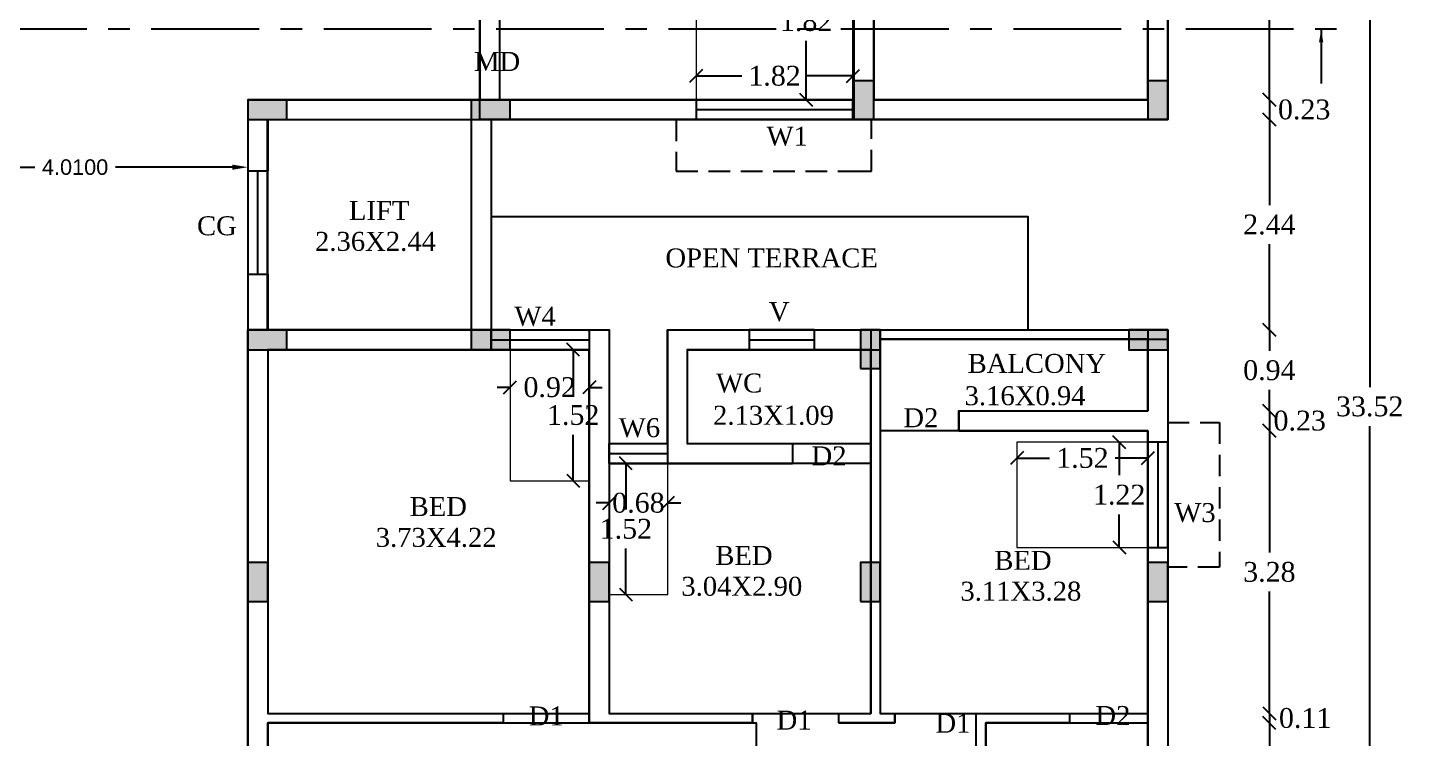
# Model space of a CAD drawing. Header units: metres. Extents: x 9178 to 9474, y -3543 to -3474.
# Drawn here: x 9266.47 to 9282.43, y -3524.73 to -3516.48 of the extents above; entities that cross this region are included whole.
import ezdxf

# ---------------------------------------------------------------- set-up
doc = ezdxf.new("R2010")
doc.units = ezdxf.units.M
doc.header["$MEASUREMENT"] = 0
doc.linetypes.add('CENTER', pattern=[2, 1.25, -0.25, 0.25, -0.25])
doc.linetypes.add('HIDDEN', pattern=[0.375, 0.25, -0.125])
for name, color, linetype in [('BLK_1_FLR_1_ACROOM_3_LIGHT_VENTILATION_', 7, 'Continuous'), ('BLK_1_FLR_1_ACROOM_4_LIGHT_VENTILATION_', 7, 'Continuous'), ('BLK_1_FLR_1_ACROOM_5_LIGHT_VENTILATION_', 7, 'Continuous'), ('BLK_1_FLR_1_BLT_UP_AREA', 1, 'Continuous'), ('BLK_1_FLR_1_CARPET_AREA', 10, 'Continuous'), ('BLK_1_FLR_1_LIFT_1', 30, 'Continuous'), ('BLK_1_FLR_1_REGULAR_ROOM_12', 1, 'Continuous'), ('BLK_1_FLR_1_REGULAR_ROOM_13', 1, 'Continuous'), ('BLK_1_FLR_1_REGULAR_ROOM_19', 1, 'Continuous'), ('BLK_1_FLR_1_ROOF_AREA', 7, 'Continuous'), ('BLK_1_FLR_1_UNITFA_5', 7, 'Continuous'), ('BLK_1_FLR_1_UNITFA_6', 7, 'Continuous'), ('BLK_1_FLR_1_WATER_CLOSET', 7, 'Continuous'), ('BLK_1_FLR_1_WC_BATH', 7, 'Continuous'), ('BLK_1_LVL_1_BLDG_FOOT_PRINT', 7, 'Continuous'), ('FLOOR-GROUND', 7, 'Continuous')]:
    doc.layers.add(name, color=color, linetype=linetype)
for name, color, linetype, lineweight in [('BLK_1_FLR_1_ROOM_1_LIGHT_VENTILATION_1', 232, 'Continuous', 0), ('BLK_1_FLR_1_ROOM_1_LIGHT_VENTILATION_3', 232, 'Continuous', 0), ('BLK_1_FLR_1_ROOM_1_LIGHT_VENTILATION_5', 232, 'Continuous', 0), ('BLK_1_FLR_1_ROOM_1_LIGHT_VENTILATION_6', 232, 'Continuous', 0), ('DIST_EXIT', 7, 'Continuous', 0)]:
    doc.layers.add(name, color=color, linetype=linetype, lineweight=lineweight)
doc.styles.add('Isa-', font='times.ttf')
doc.styles.get("Standard").update_dxf_attribs({"font": 'arial.ttf'})
doc.styles.add('STYLE2', font='times.ttf')
doc.dimstyles.new('ISO-25', dxfattribs={"dimscale": 0, "dimtxt": 0.23, "dimasz": 0.15, "dimexe": 1.25, "dimexo": 0.625, "dimgap": 0.11, "dimtad": 0, "dimtih": 1, "dimtoh": 1, "dimzin": 1, "dimdsep": 46, "dimtxsty": 'STYLE2', "dimblk": 'OBLIQUE', "dimcen": 0, "dimse1": 1, "dimse2": 1, "dimclrd": 1, "dimclrt": 3, "dimadec": 0, "dimazin": 2, "dimtfac": 1, "dimtix": 1, "dimtofl": 0, "dimtmove": 0, "dimatfit": 3, "dimfxl": 0, "dimtolj": 1, "dimarcsym": 0})
doc.dimstyles.new('STANDARD$0', dxfattribs={"dimtxt": 0.5, "dimasz": 0.1, "dimexe": 2, "dimexo": 2, "dimgap": 0, "dimtad": 0, "dimzin": 0, "dimdsep": 46, "dimtxsty": 'Standard', "dimblk": 'OBLIQUE', "dimcen": -0.0625, "dimse1": 1, "dimse2": 1, "dimclrd": 3, "dimclre": 9, "dimadec": 0, "dimazin": 0, "dimtfac": 1, "dimtix": 1, "dimtofl": 0, "dimtmove": 2, "dimatfit": 3, "dimldrblk": 'OBLIQUE', "dimfxl": 0, "dimtolj": 1, "dimtzin": 0, "dimarcsym": 0})

# ---------------------------------------------------------------- blocks, each defined once
blk = doc.blocks.new('_Oblique')
at = {"color": 0, "linetype": 'ByBlock', "lineweight": -2}
blk.add_line((-0.5, -0.5), (0.5, 0.5), dxfattribs=at)
blk = doc.blocks.new('*D300')
at = {"color": 1, "lineweight": -2}
for p, q in [((9280.878, -3514.232), (9280.878, -3515.55)), ((9280.878, -3517.322), (9280.878, -3516.004))]:
    blk.add_line(p, q, dxfattribs=at)
at = {"layer": 'Defpoints', "color": 0}
for p in [(9279.469, -3514.232), (9279.469, -3517.322), (9280.878, -3517.322)]:
    blk.add_point(p, dxfattribs=at)
at = {"color": 1, "lineweight": -2, "xscale": 0.15, "yscale": 0.15, "zscale": 0.15}
for p, rotation in [((9280.878, -3514.232), 90), ((9280.878, -3517.322), 270)]:
    blk.add_blockref('_Oblique', p, dxfattribs=dict(at, rotation=rotation))
at = {"color": 3, "insert": (9280.878, -3515.777), "char_height": 0.23, "attachment_point": 5, "style": 'STYLE2'}
blk.add_mtext('\\A1;3.09', dxfattribs=at)
blk = doc.blocks.new('*D301')
at = {"color": 1, "lineweight": -2}
blk.add_line((9280.878, -3517.322), (9280.878, -3517.552), dxfattribs=at)
at = {"layer": 'Defpoints', "color": 0}
for p in [(9279.469, -3517.322), (9279.469, -3517.552), (9280.878, -3517.552)]:
    blk.add_point(p, dxfattribs=at)
at = {"color": 1, "lineweight": -2, "xscale": 0.15, "yscale": 0.15, "zscale": 0.15}
for p, rotation in [((9280.878, -3517.322), 90), ((9280.878, -3517.552), 270)]:
    blk.add_blockref('_Oblique', p, dxfattribs=dict(at, rotation=rotation))
at = {"color": 3, "insert": (9281.282, -3517.437), "char_height": 0.23, "attachment_point": 5, "style": 'STYLE2'}
blk.add_mtext('\\A1;0.23', dxfattribs=at)
blk = doc.blocks.new('*D302')
at = {"color": 1, "lineweight": -2}
for p, q in [((9280.878, -3517.552), (9280.878, -3518.545)), ((9280.878, -3519.992), (9280.878, -3518.999))]:
    blk.add_line(p, q, dxfattribs=at)
at = {"layer": 'Defpoints', "color": 0}
for p in [(9279.469, -3517.552), (9279.699, -3519.992), (9280.878, -3519.992)]:
    blk.add_point(p, dxfattribs=at)
at = {"color": 1, "lineweight": -2, "xscale": 0.15, "yscale": 0.15, "zscale": 0.15}
for p, rotation in [((9280.878, -3517.552), 90), ((9280.878, -3519.992), 270)]:
    blk.add_blockref('_Oblique', p, dxfattribs=dict(at, rotation=rotation))
at = {"color": 3, "insert": (9280.878, -3518.772), "char_height": 0.23, "attachment_point": 5, "style": 'STYLE2'}
blk.add_mtext('\\A1;2.44', dxfattribs=at)
blk = doc.blocks.new('*D303')
at = {"color": 1, "lineweight": -2}
for p, q in [((9280.878, -3519.992), (9280.878, -3520.235)), ((9280.878, -3520.932), (9280.878, -3520.689))]:
    blk.add_line(p, q, dxfattribs=at)
at = {"layer": 'Defpoints', "color": 0}
for p in [(9279.699, -3519.992), (9279.469, -3520.932), (9280.878, -3520.932)]:
    blk.add_point(p, dxfattribs=at)
at = {"color": 1, "lineweight": -2, "xscale": 0.15, "yscale": 0.15, "zscale": 0.15}
for p, rotation in [((9280.878, -3519.992), 90), ((9280.878, -3520.932), 270)]:
    blk.add_blockref('_Oblique', p, dxfattribs=dict(at, rotation=rotation))
at = {"color": 3, "insert": (9280.878, -3520.462), "char_height": 0.23, "attachment_point": 5, "style": 'STYLE2'}
blk.add_mtext('\\A1;0.94', dxfattribs=at)
blk = doc.blocks.new('*D304')
at = {"color": 1, "lineweight": -2}
blk.add_line((9280.878, -3520.932), (9280.878, -3521.162), dxfattribs=at)
at = {"layer": 'Defpoints', "color": 0}
for p in [(9279.469, -3520.932), (9279.469, -3521.162), (9280.878, -3521.162)]:
    blk.add_point(p, dxfattribs=at)
at = {"color": 1, "lineweight": -2, "xscale": 0.15, "yscale": 0.15, "zscale": 0.15}
for p, rotation in [((9280.878, -3520.932), 90), ((9280.878, -3521.162), 270)]:
    blk.add_blockref('_Oblique', p, dxfattribs=dict(at, rotation=rotation))
at = {"color": 3, "insert": (9281.23, -3521.047), "char_height": 0.23, "attachment_point": 5, "style": 'STYLE2'}
blk.add_mtext('\\A1;0.23', dxfattribs=at)
blk = doc.blocks.new('*D305')
at = {"color": 1, "lineweight": -2}
for p, q in [((9280.878, -3521.162), (9280.878, -3522.575)), ((9280.878, -3524.442), (9280.878, -3523.029))]:
    blk.add_line(p, q, dxfattribs=at)
at = {"layer": 'Defpoints', "color": 0}
for p in [(9279.469, -3521.162), (9278.559, -3524.442), (9280.878, -3524.442)]:
    blk.add_point(p, dxfattribs=at)
at = {"color": 1, "lineweight": -2, "xscale": 0.15, "yscale": 0.15, "zscale": 0.15}
for p, rotation in [((9280.878, -3521.162), 90), ((9280.878, -3524.442), 270)]:
    blk.add_blockref('_Oblique', p, dxfattribs=dict(at, rotation=rotation))
at = {"color": 3, "insert": (9280.878, -3522.802), "char_height": 0.23, "attachment_point": 5, "style": 'STYLE2'}
blk.add_mtext('\\A1;3.28', dxfattribs=at)
blk = doc.blocks.new('*D306')
at = {"color": 1, "lineweight": -2}
for p, q in [((9280.878, -3524.442), (9280.878, -3524.292)), ((9280.878, -3524.442), (9280.878, -3524.552)), ((9280.878, -3524.552), (9280.878, -3524.702))]:
    blk.add_line(p, q, dxfattribs=at)
at = {"layer": 'Defpoints', "color": 0}
for p in [(9278.559, -3524.442), (9278.559, -3524.552), (9280.878, -3524.552)]:
    blk.add_point(p, dxfattribs=at)
at = {"color": 1, "lineweight": -2, "xscale": 0.15, "yscale": 0.15, "zscale": 0.15}
for p, rotation in [((9280.878, -3524.442), 270), ((9280.878, -3524.552), 90)]:
    blk.add_blockref('_Oblique', p, dxfattribs=dict(at, rotation=rotation))
at = {"color": 3, "insert": (9281.293, -3524.497), "char_height": 0.23, "attachment_point": 5, "style": 'STYLE2'}
blk.add_mtext('\\A1;0.11', dxfattribs=at)
blk = doc.blocks.new('*D307')
at = {"color": 1, "lineweight": -2}
for p, q in [((9280.878, -3524.552), (9280.878, -3525.085)), ((9280.878, -3526.072), (9280.878, -3525.539))]:
    blk.add_line(p, q, dxfattribs=at)
at = {"layer": 'Defpoints', "color": 0}
for p in [(9278.559, -3524.552), (9279.469, -3526.072), (9280.878, -3526.072)]:
    blk.add_point(p, dxfattribs=at)
at = {"color": 1, "lineweight": -2, "xscale": 0.15, "yscale": 0.15, "zscale": 0.15}
for p, rotation in [((9280.878, -3524.552), 90), ((9280.878, -3526.072), 270)]:
    blk.add_blockref('_Oblique', p, dxfattribs=dict(at, rotation=rotation))
at = {"color": 3, "insert": (9280.878, -3525.312), "char_height": 0.23, "attachment_point": 5, "style": 'STYLE2'}
blk.add_mtext('\\A1;1.52', dxfattribs=at)
blk = doc.blocks.new('*D316')
at = {"color": 1, "lineweight": -2}
for p, q in [((9282.042, -3504.122), (9282.042, -3520.655)), ((9282.042, -3537.642), (9282.042, -3521.109))]:
    blk.add_line(p, q, dxfattribs=at)
at = {"layer": 'Defpoints', "color": 0}
for p in [(9279.699, -3504.122), (9282.042, -3504.122), (9279.653, -3537.642)]:
    blk.add_point(p, dxfattribs=at)
at = {"color": 1, "lineweight": -2, "xscale": 0.15, "yscale": 0.15, "zscale": 0.15}
for p, rotation in [((9282.042, -3504.122), 90), ((9282.042, -3537.642), 270)]:
    blk.add_blockref('_Oblique', p, dxfattribs=dict(at, rotation=rotation))
at = {"color": 3, "insert": (9282.042, -3520.882), "char_height": 0.23, "attachment_point": 5, "style": 'STYLE2'}
blk.add_mtext('\\A1;33.52', dxfattribs=at)
blk = doc.blocks.new('*D357')
at = {"layer": 'BLK_1_FLR_1_ROOM_1_LIGHT_VENTILATION_1', "color": 232, "lineweight": -2}
for p, q in [((9275.504, -3515.502), (9275.504, -3516.185)), ((9275.504, -3517.322), (9275.504, -3516.639))]:
    blk.add_line(p, q, dxfattribs=at)
at = {"layer": 'Defpoints', "color": 0}
for p in [(9275.504, -3515.502), (9276.048, -3515.502), (9276.048, -3517.322)]:
    blk.add_point(p, dxfattribs=at)
at = {"layer": 'BLK_1_FLR_1_ROOM_1_LIGHT_VENTILATION_1', "color": 232, "lineweight": -2, "xscale": 0.15, "yscale": 0.15, "zscale": 0.15}
for p, rotation in [((9275.504, -3515.502), 90), ((9275.504, -3517.322), 270)]:
    blk.add_blockref('_Oblique', p, dxfattribs=dict(at, rotation=rotation))
at = {"layer": 'BLK_1_FLR_1_ROOM_1_LIGHT_VENTILATION_1', "color": 232, "insert": (9275.504, -3516.412), "char_height": 0.23, "attachment_point": 5, "style": 'STYLE2'}
blk.add_mtext('\\A1;1.82', dxfattribs=at)
blk = doc.blocks.new('*D358')
at = {"layer": 'BLK_1_FLR_1_ROOM_1_LIGHT_VENTILATION_1', "color": 232, "lineweight": -2}
for p, q in [((9274.228, -3517.046), (9274.758, -3517.046)), ((9276.048, -3517.046), (9275.518, -3517.046))]:
    blk.add_line(p, q, dxfattribs=at)
at = {"layer": 'Defpoints', "color": 0}
for p in [(9276.048, -3517.046), (9274.228, -3517.322), (9276.048, -3517.322)]:
    blk.add_point(p, dxfattribs=at)
at = {"layer": 'BLK_1_FLR_1_ROOM_1_LIGHT_VENTILATION_1', "color": 232, "lineweight": -2, "xscale": 0.15, "yscale": 0.15, "zscale": 0.15, "rotation": 180}
blk.add_blockref('_Oblique', (9274.228, -3517.046), dxfattribs=at)
at = {"layer": 'BLK_1_FLR_1_ROOM_1_LIGHT_VENTILATION_1', "color": 232, "lineweight": -2, "xscale": 0.15, "yscale": 0.15, "zscale": 0.15}
blk.add_blockref('_Oblique', (9276.048, -3517.046), dxfattribs=at)
at = {"layer": 'BLK_1_FLR_1_ROOM_1_LIGHT_VENTILATION_1', "color": 232, "insert": (9275.138, -3517.046), "char_height": 0.23, "attachment_point": 5, "style": 'STYLE2'}
blk.add_mtext('\\A1;1.82', dxfattribs=at)
blk = doc.blocks.new('*D361')
at = {"layer": 'BLK_1_FLR_1_ROOM_1_LIGHT_VENTILATION_3', "color": 232, "lineweight": -2}
for p, q in [((9279.136, -3521.296), (9279.136, -3521.679)), ((9279.136, -3522.516), (9279.136, -3522.133))]:
    blk.add_line(p, q, dxfattribs=at)
at = {"layer": 'Defpoints', "color": 0}
for p in [(9279.136, -3521.296), (9279.469, -3521.296), (9279.469, -3522.516)]:
    blk.add_point(p, dxfattribs=at)
at = {"layer": 'BLK_1_FLR_1_ROOM_1_LIGHT_VENTILATION_3', "color": 232, "lineweight": -2, "xscale": 0.15, "yscale": 0.15, "zscale": 0.15}
for p, rotation in [((9279.136, -3521.296), 90), ((9279.136, -3522.516), 270)]:
    blk.add_blockref('_Oblique', p, dxfattribs=dict(at, rotation=rotation))
at = {"layer": 'BLK_1_FLR_1_ROOM_1_LIGHT_VENTILATION_3', "color": 232, "insert": (9279.136, -3521.906), "char_height": 0.23, "attachment_point": 5, "style": 'STYLE2'}
blk.add_mtext('\\A1;1.22', dxfattribs=at)
blk = doc.blocks.new('*D362')
at = {"layer": 'BLK_1_FLR_1_ROOM_1_LIGHT_VENTILATION_3', "color": 232, "lineweight": -2}
for p, q in [((9277.949, -3521.48), (9278.329, -3521.48)), ((9279.469, -3521.48), (9279.089, -3521.48))]:
    blk.add_line(p, q, dxfattribs=at)
at = {"layer": 'Defpoints', "color": 0}
for p in [(9277.949, -3521.296), (9279.469, -3521.296), (9279.469, -3521.48)]:
    blk.add_point(p, dxfattribs=at)
at = {"layer": 'BLK_1_FLR_1_ROOM_1_LIGHT_VENTILATION_3', "color": 232, "lineweight": -2, "xscale": 0.15, "yscale": 0.15, "zscale": 0.15, "rotation": 180}
blk.add_blockref('_Oblique', (9277.949, -3521.48), dxfattribs=at)
at = {"layer": 'BLK_1_FLR_1_ROOM_1_LIGHT_VENTILATION_3', "color": 232, "lineweight": -2, "xscale": 0.15, "yscale": 0.15, "zscale": 0.15}
blk.add_blockref('_Oblique', (9279.469, -3521.48), dxfattribs=at)
at = {"layer": 'BLK_1_FLR_1_ROOM_1_LIGHT_VENTILATION_3', "color": 232, "insert": (9278.709, -3521.48), "char_height": 0.23, "attachment_point": 5, "style": 'STYLE2'}
blk.add_mtext('\\A1;1.52', dxfattribs=at)
blk = doc.blocks.new('*D377')
at = {"layer": 'BLK_1_FLR_1_ROOM_1_LIGHT_VENTILATION_5', "color": 232, "lineweight": -2}
for p, q in [((9272.069, -3520.659), (9271.919, -3520.659)), ((9272.989, -3520.659), (9273.139, -3520.659))]:
    blk.add_line(p, q, dxfattribs=at)
at = {"layer": 'Defpoints', "color": 0}
for p in [(9272.069, -3520.222), (9272.989, -3520.222), (9272.069, -3520.659)]:
    blk.add_point(p, dxfattribs=at)
at = {"layer": 'BLK_1_FLR_1_ROOM_1_LIGHT_VENTILATION_5', "color": 232, "lineweight": -2, "xscale": 0.15, "yscale": 0.15, "zscale": 0.15}
blk.add_blockref('_Oblique', (9272.069, -3520.659), dxfattribs=at)
at = {"layer": 'BLK_1_FLR_1_ROOM_1_LIGHT_VENTILATION_5', "color": 232, "lineweight": -2, "xscale": 0.15, "yscale": 0.15, "zscale": 0.15, "rotation": 180}
blk.add_blockref('_Oblique', (9272.989, -3520.659), dxfattribs=at)
at = {"layer": 'BLK_1_FLR_1_ROOM_1_LIGHT_VENTILATION_5', "color": 232, "insert": (9272.529, -3520.659), "char_height": 0.23, "attachment_point": 5, "style": 'STYLE2'}
blk.add_mtext('\\A1;0.92', dxfattribs=at)
blk = doc.blocks.new('*D378')
at = {"layer": 'BLK_1_FLR_1_ROOM_1_LIGHT_VENTILATION_5', "color": 232, "lineweight": -2}
for p, q in [((9272.802, -3520.222), (9272.802, -3520.755)), ((9272.802, -3521.742), (9272.802, -3521.209))]:
    blk.add_line(p, q, dxfattribs=at)
at = {"layer": 'Defpoints', "color": 0}
for p in [(9272.802, -3520.222), (9272.989, -3520.222), (9272.989, -3521.742)]:
    blk.add_point(p, dxfattribs=at)
at = {"layer": 'BLK_1_FLR_1_ROOM_1_LIGHT_VENTILATION_5', "color": 232, "lineweight": -2, "xscale": 0.15, "yscale": 0.15, "zscale": 0.15}
for p, rotation in [((9272.802, -3520.222), 90), ((9272.802, -3521.742), 270)]:
    blk.add_blockref('_Oblique', p, dxfattribs=dict(at, rotation=rotation))
at = {"layer": 'BLK_1_FLR_1_ROOM_1_LIGHT_VENTILATION_5', "color": 232, "insert": (9272.802, -3520.982), "char_height": 0.23, "attachment_point": 5, "style": 'STYLE2'}
blk.add_mtext('\\A1;1.52', dxfattribs=at)
blk = doc.blocks.new('*D383')
at = {"layer": 'BLK_1_FLR_1_ROOM_1_LIGHT_VENTILATION_6', "color": 232, "lineweight": -2}
for p, q in [((9273.219, -3522), (9273.069, -3522)), ((9273.899, -3522), (9274.049, -3522))]:
    blk.add_line(p, q, dxfattribs=at)
at = {"layer": 'Defpoints', "color": 0}
for p in [(9273.219, -3521.542), (9273.899, -3521.542), (9273.219, -3522)]:
    blk.add_point(p, dxfattribs=at)
at = {"layer": 'BLK_1_FLR_1_ROOM_1_LIGHT_VENTILATION_6', "color": 232, "lineweight": -2, "xscale": 0.15, "yscale": 0.15, "zscale": 0.15}
blk.add_blockref('_Oblique', (9273.219, -3522), dxfattribs=at)
at = {"layer": 'BLK_1_FLR_1_ROOM_1_LIGHT_VENTILATION_6', "color": 232, "lineweight": -2, "xscale": 0.15, "yscale": 0.15, "zscale": 0.15, "rotation": 180}
blk.add_blockref('_Oblique', (9273.899, -3522), dxfattribs=at)
at = {"layer": 'BLK_1_FLR_1_ROOM_1_LIGHT_VENTILATION_6', "color": 232, "insert": (9273.559, -3522), "char_height": 0.23, "attachment_point": 5, "style": 'STYLE2'}
blk.add_mtext('\\A1;0.68', dxfattribs=at)
blk = doc.blocks.new('*D384')
at = {"layer": 'BLK_1_FLR_1_ROOM_1_LIGHT_VENTILATION_6', "color": 232, "lineweight": -2}
for p, q in [((9273.413, -3521.542), (9273.413, -3522.075)), ((9273.413, -3523.062), (9273.413, -3522.529))]:
    blk.add_line(p, q, dxfattribs=at)
at = {"layer": 'Defpoints', "color": 0}
for p in [(9273.219, -3521.542), (9273.413, -3521.542), (9273.219, -3523.062)]:
    blk.add_point(p, dxfattribs=at)
at = {"layer": 'BLK_1_FLR_1_ROOM_1_LIGHT_VENTILATION_6', "color": 232, "lineweight": -2, "xscale": 0.15, "yscale": 0.15, "zscale": 0.15}
for p, rotation in [((9273.413, -3521.542), 90), ((9273.413, -3523.062), 270)]:
    blk.add_blockref('_Oblique', p, dxfattribs=dict(at, rotation=rotation))
at = {"layer": 'BLK_1_FLR_1_ROOM_1_LIGHT_VENTILATION_6', "color": 232, "insert": (9273.413, -3522.302), "char_height": 0.23, "attachment_point": 5, "style": 'STYLE2'}
blk.add_mtext('\\A1;1.52', dxfattribs=at)
blk = doc.blocks.new('*D389')
at = {"layer": 'Defpoints', "color": 0}
for p in [(9265.019, -3518.004), (9269.029, -3518.004), (9269.029, -3518.105)]:
    blk.add_point(p, dxfattribs=at)
at = {"layer": 'DIST_EXIT', "color": 0, "lineweight": -2}
for p, q in [((9265.019, -3518.066), (9265.019, -3518.285)), ((9265.199, -3518.105), (9266.557, -3518.105)), ((9268.849, -3518.105), (9267.491, -3518.105)), ((9269.029, -3518.066), (9269.029, -3518.285))]:
    blk.add_line(p, q, dxfattribs=at)
at = {"layer": 'DIST_EXIT', "color": 0}
for points in [[(9265.199, -3518.075), (9265.199, -3518.135), (9265.019, -3518.105)], [(9268.849, -3518.075), (9268.849, -3518.135), (9269.029, -3518.105)]]:
    blk.add_solid(points, dxfattribs=at)
at = {"layer": 'DIST_EXIT', "color": 0, "insert": (9267.024, -3518.105), "char_height": 0.18, "attachment_point": 5}
blk.add_mtext('\\A1;4.0100', dxfattribs=at)

msp = doc.modelspace()

# ---------------------------------------------------------------- hatches: boundary and pattern name
h = msp.add_hatch(color=5)
h.dxf.hatch_style = 1
h.paths.add_polyline_path([(9276.05923, -3517.55186), (9276.28923, -3517.55186), (9276.28923, -3517.10186), (9276.05923, -3517.10186)])
h = msp.add_hatch(color=5)
h.dxf.hatch_style = 1
h.paths.add_polyline_path([(9279.46923, -3517.55186), (9279.69923, -3517.55186), (9279.69923, -3517.10186), (9279.46923, -3517.10186)])
h = msp.add_hatch(color=5)
h.dxf.hatch_style = 1
h.paths.add_polyline_path([(9269.47923, -3517.55186), (9269.47923, -3517.32186), (9269.02923, -3517.32186), (9269.02923, -3517.55186)])
h = msp.add_hatch(color=5)
h.dxf.hatch_style = 1
h.paths.add_polyline_path([(9272.06923, -3517.55186), (9272.06923, -3517.32186), (9271.61923, -3517.32186), (9271.61923, -3517.55186)])
h = msp.add_hatch(color=5)
h.dxf.hatch_style = 1
h.paths.add_polyline_path([(9269.47923, -3520.22186), (9269.47923, -3519.99186), (9269.02923, -3519.99186), (9269.02923, -3520.22186)])
h = msp.add_hatch(color=5)
h.dxf.hatch_style = 1
h.paths.add_polyline_path([(9272.06923, -3520.22186), (9272.06923, -3519.99186), (9271.61923, -3519.99186), (9271.61923, -3520.22186)])
h = msp.add_hatch(color=5)
h.dxf.hatch_style = 1
h.paths.add_polyline_path([(9276.13423, -3520.44186), (9276.36423, -3520.44186), (9276.36423, -3519.99186), (9276.13423, -3519.99186)])
h = msp.add_hatch(color=5)
h.dxf.hatch_style = 1
h.paths.add_polyline_path([(9279.69923, -3520.22186), (9279.69923, -3519.99186), (9279.24923, -3519.99186), (9279.24923, -3520.22186)])
h = msp.add_hatch(color=5)
h.dxf.hatch_style = 1
h.paths.add_polyline_path([(9269.02923, -3523.14186), (9269.25923, -3523.14186), (9269.25923, -3522.69186), (9269.02923, -3522.69186)])
h = msp.add_hatch(color=5)
h.dxf.hatch_style = 1
h.paths.add_polyline_path([(9272.98923, -3523.14186), (9273.21923, -3523.14186), (9273.21923, -3522.69186), (9272.98923, -3522.69186)])
h = msp.add_hatch(color=5)
h.dxf.hatch_style = 1
h.paths.add_polyline_path([(9276.13423, -3523.14186), (9276.36423, -3523.14186), (9276.36423, -3522.69186), (9276.13423, -3522.69186)])
h = msp.add_hatch(color=5)
h.dxf.hatch_style = 1
h.paths.add_polyline_path([(9279.46923, -3523.14186), (9279.69923, -3523.14186), (9279.69923, -3522.69186), (9279.46923, -3522.69186)])

# ---------------------------------------------------------------- linework, layer by layer
at = {"color": 4}
for p, q in [((9279.69923, -3504.12186), (9279.69923, -3517.55186)), ((9279.69923, -3517.55186), (9279.69923, -3504.12186)), ((9276.05923, -3513.78186), (9276.05923, -3517.32186)), ((9276.28923, -3513.78186), (9276.28923, -3517.32186)), ((9279.46923, -3514.23186), (9279.46923, -3517.32186)), ((9279.46923, -3517.32186), (9279.46923, -3514.23186)), ((9269.02923, -3517.32186), (9276.05923, -3517.32186)), ((9269.02923, -3517.32186), (9269.02923, -3527.91508)), ((9276.28923, -3517.32186), (9279.46923, -3517.32186)), ((9269.25923, -3517.55186), (9279.69923, -3517.55186)), ((9269.25923, -3517.55186), (9269.25923, -3518.1453)), ((9271.61923, -3517.55186), (9271.61923, -3519.99186)), ((9271.84923, -3517.55186), (9271.84923, -3519.99186)), ((9269.02923, -3518.1453), (9269.25923, -3518.1453)), ((9269.14423, -3519.3453), (9269.14423, -3518.1453)), ((9269.02923, -3519.3453), (9269.25923, -3519.3453)), ((9269.25923, -3519.3453), (9269.25923, -3519.99186)), ((9269.25923, -3519.99186), (9271.61923, -3519.99186)), ((9271.84923, -3519.99186), (9273.21923, -3519.99186)), ((9273.21923, -3519.99186), (9273.21923, -3521.31186)), ((9273.89423, -3519.99186), (9279.69923, -3519.99186)), ((9273.89423, -3519.99186), (9273.89423, -3521.31186)), ((9276.25423, -3519.99186), (9276.25423, -3524.44186)), ((9276.36423, -3519.99186), (9276.36423, -3524.44186)), ((9279.46923, -3519.99186), (9279.46923, -3520.93186)), ((9279.69923, -3519.99186), (9279.69923, -3537.64186)), ((9276.36423, -3520.10186), (9279.69923, -3520.10186)), ((9269.25923, -3520.22186), (9272.98923, -3520.22186)), ((9269.25923, -3520.22186), (9269.25923, -3524.44186)), ((9272.98923, -3520.22186), (9272.98923, -3524.55186)), ((9274.12423, -3520.22186), (9276.36423, -3520.22186)), ((9274.12423, -3520.22186), (9274.12423, -3521.31186)), ((9277.27423, -3520.93186), (9279.46923, -3520.93186)), ((9277.27423, -3520.93186), (9277.27423, -3521.16186)), ((9277.27423, -3521.16186), (9279.46923, -3521.16186)), ((9279.46923, -3521.16186), (9279.46923, -3524.44186)), ((9273.21923, -3521.31186), (9273.89423, -3521.31186)), ((9274.12423, -3521.31186), (9275.34423, -3521.31186)), ((9275.34423, -3521.31186), (9275.34423, -3521.54186)), ((9273.21923, -3521.54186), (9275.34423, -3521.54186)), ((9273.21923, -3521.54186), (9273.21923, -3524.44186)), ((9269.25923, -3524.44186), (9271.98923, -3524.44186)), ((9271.98923, -3524.44186), (9271.98923, -3524.55186)), ((9273.21923, -3524.44186), (9274.88318, -3524.44186)), ((9274.88318, -3524.55186), (9274.88318, -3524.44186)), ((9275.88318, -3524.44186), (9276.25423, -3524.44186)), ((9275.88318, -3524.55186), (9275.88318, -3524.44186)), ((9276.36423, -3524.44186), (9276.53199, -3524.44186)), ((9276.53199, -3524.55186), (9276.53199, -3524.44186)), ((9277.47699, -3524.44186), (9278.55923, -3524.44186)), ((9277.47699, -3524.55186), (9277.47699, -3524.44186)), ((9278.55923, -3524.44186), (9278.55923, -3524.55186)), ((9279.46923, -3524.44186), (9279.46923, -3526.07186)), ((9269.25923, -3524.55186), (9271.98923, -3524.55186)), ((9269.25923, -3524.55186), (9269.25923, -3527.91508)), ((9272.98923, -3524.55186), (9274.88318, -3524.55186)), ((9275.88318, -3524.55186), (9276.25423, -3524.55186)), ((9276.25423, -3524.55186), (9276.53199, -3524.55186)), ((9277.47699, -3526.07186), (9277.47699, -3524.55186)), ((9277.58699, -3524.55186), (9278.55923, -3524.55186)), ((9277.58699, -3526.07186), (9277.58699, -3524.55186))]:
    msp.add_line(p, q, dxfattribs=at)
at = {"color": 92, "linetype": 'CENTER'}
msp.add_line((9253.90818, -3516.49855), (9281.72074, -3516.49855), dxfattribs=at)
at = {"color": 2}
for p, q in [((9274.22775, -3517.43686), (9276.04775, -3517.43686)), ((9271.84923, -3519.99186), (9271.84923, -3520.22186)), ((9271.84923, -3520.10686), (9272.98923, -3520.10686)), ((9274.84182, -3520.10686), (9275.60182, -3520.10686)), ((9274.84182, -3520.10686), (9275.60182, -3520.10686)), ((9279.58423, -3521.29587), (9279.58423, -3522.51587)), ((9273.21923, -3521.42686), (9273.89423, -3521.42686))]:
    msp.add_line(p, q, dxfattribs=at)
at = {"color": 3}
for p, q in [((9269.02923, -3520.22186), (9269.02923, -3520.60186)), ((9273.21923, -3521.31186), (9273.21923, -3521.54186)), ((9273.89423, -3521.31186), (9273.89423, -3521.54186))]:
    msp.add_line(p, q, dxfattribs=at)
msp.add_lwpolyline([(9255.31923, -3504.12186), (9274.30923, -3504.12186), (9274.30923, -3505.54186), (9275.50923, -3505.54186), (9275.50923, -3504.12186), (9279.69923, -3504.12186), (9279.69923, -3517.55186), (9271.84923, -3517.55186), (9271.84923, -3519.99186), (9273.21923, -3519.99186), (9273.21923, -3521.31186), (9273.89423, -3521.31186), (9273.89423, -3519.99186), (9279.69923, -3519.99186), (9279.69923, -3537.64186), (9269.02923, -3537.64186), (9269.02923, -3534.40186), (9265.67923, -3534.40186), (9265.67923, -3537.64186), (9255.31923, -3537.64186), (9255.31923, -3504.12186)], dxfattribs=at)
at = {"color": 5}
for points in [[(9276.05923, -3517.55186), (9276.28923, -3517.55186), (9276.28923, -3517.10186), (9276.05923, -3517.10186)], [(9279.46923, -3517.55186), (9279.69923, -3517.55186), (9279.69923, -3517.10186), (9279.46923, -3517.10186)], [(9269.47923, -3517.55186), (9269.47923, -3517.32186), (9269.02923, -3517.32186), (9269.02923, -3517.55186)], [(9272.06923, -3517.55186), (9272.06923, -3517.32186), (9271.61923, -3517.32186), (9271.61923, -3517.55186)], [(9269.47923, -3520.22186), (9269.47923, -3519.99186), (9269.02923, -3519.99186), (9269.02923, -3520.22186)], [(9272.06923, -3520.22186), (9272.06923, -3519.99186), (9271.61923, -3519.99186), (9271.61923, -3520.22186)], [(9276.13423, -3520.44186), (9276.36423, -3520.44186), (9276.36423, -3519.99186), (9276.13423, -3519.99186)], [(9279.69923, -3520.22186), (9279.69923, -3519.99186), (9279.24923, -3519.99186), (9279.24923, -3520.22186)], [(9269.02923, -3523.14186), (9269.25923, -3523.14186), (9269.25923, -3522.69186), (9269.02923, -3522.69186)], [(9272.98923, -3523.14186), (9273.21923, -3523.14186), (9273.21923, -3522.69186), (9272.98923, -3522.69186)], [(9276.13423, -3523.14186), (9276.36423, -3523.14186), (9276.36423, -3522.69186), (9276.13423, -3522.69186)], [(9279.46923, -3523.14186), (9279.69923, -3523.14186), (9279.69923, -3522.69186), (9279.46923, -3522.69186)]]:
    msp.add_lwpolyline(points, close=True, dxfattribs=at)
at = {"color": 2}
for points in [[(9276.04775, -3517.55186), (9276.04775, -3517.32186), (9274.22775, -3517.32186), (9274.22775, -3517.55186)], [(9271.84923, -3519.99186), (9272.98923, -3519.99186), (9272.98923, -3520.22186), (9271.84923, -3520.22186)], [(9275.60182, -3520.22186), (9275.60182, -3519.99186), (9274.84182, -3519.99186), (9274.84182, -3520.22186)], [(9275.60182, -3520.22186), (9275.60182, -3519.99186), (9274.84182, -3519.99186), (9274.84182, -3520.22186)], [(9279.46923, -3522.51587), (9279.69923, -3522.51587), (9279.69923, -3521.29587), (9279.46923, -3521.29587)], [(9273.21923, -3521.31186), (9273.89423, -3521.31186), (9273.89423, -3521.54186), (9273.21923, -3521.54186)]]:
    msp.add_lwpolyline(points, close=True, dxfattribs=at)
at = {"color": 2, "linetype": 'HIDDEN'}
for points in [[(9274.22775, -3517.55186), (9273.99775, -3517.55186), (9273.99775, -3518.15186), (9276.03321, -3518.15186), (9276.26321, -3518.15186), (9276.26321, -3517.55186)], [(9279.69923, -3521.06587), (9280.29923, -3521.06587), (9280.29923, -3522.74587), (9279.69923, -3522.74587)]]:
    msp.add_lwpolyline(points, dxfattribs=at)
at = {"color": 2}
msp.add_lwpolyline([(9278.07923, -3519.99186), (9278.07923, -3518.68186), (9271.84923, -3518.68186)], dxfattribs=at)
at = {"layer": 'BLK_1_FLR_1_ACROOM_3_LIGHT_VENTILATION_', "color": 1}
msp.add_lwpolyline([(9274.92423, -3529.38186), (9269.25923, -3529.38186), (9269.25923, -3524.55186), (9274.92423, -3524.55186)], close=True, dxfattribs=at)
at = {"layer": 'BLK_1_FLR_1_ACROOM_4_LIGHT_VENTILATION_', "color": 1}
msp.add_lwpolyline([(9269.25923, -3524.44186), (9272.98923, -3524.44186), (9272.98923, -3520.22186), (9269.25923, -3520.22186)], close=True, dxfattribs=at)
at = {"layer": 'BLK_1_FLR_1_ACROOM_5_LIGHT_VENTILATION_', "color": 1}
msp.add_lwpolyline([(9273.21923, -3524.44186), (9276.25423, -3524.44186), (9276.25423, -3521.54186), (9273.21923, -3521.54186)], close=True, dxfattribs=at)
at = {"layer": 'BLK_1_FLR_1_BLT_UP_AREA', "color": 3}
msp.add_lwpolyline([(9255.31923, -3504.12186), (9274.30923, -3504.12186), (9274.30923, -3505.54186), (9275.50923, -3505.54186), (9275.50923, -3504.12186), (9279.69923, -3504.12186), (9279.69923, -3517.55186), (9271.84923, -3517.55186), (9271.84923, -3519.99186), (9273.21923, -3519.99186), (9273.21923, -3521.31186), (9273.89423, -3521.31186), (9273.89423, -3519.99186), (9279.69923, -3519.99186), (9279.69923, -3537.64186), (9269.02923, -3537.64186), (9269.02923, -3534.40186), (9265.67923, -3534.40186), (9265.67923, -3537.64186), (9255.31923, -3537.64186), (9255.31923, -3504.12186)], dxfattribs=at)
at = {"layer": 'BLK_1_FLR_1_CARPET_AREA', "color": 3}
for points in [[(9276.05923, -3513.78186), (9276.05923, -3517.32186), (9271.94923, -3517.32186), (9271.94923, -3512.78186)], [(9279.46923, -3514.23186), (9279.46923, -3517.32186), (9276.28923, -3517.32186), (9276.28923, -3513.78186)], [(9279.46923, -3526.07186), (9279.46923, -3521.16186), (9277.27423, -3521.16186), (9277.27423, -3520.93186), (9279.46923, -3520.93186), (9279.46923, -3520.10186), (9276.36423, -3520.10186), (9276.36423, -3524.44186), (9276.53199, -3524.44186), (9276.53199, -3524.55186), (9275.88318, -3524.55186), (9275.88318, -3524.44186), (9276.25423, -3524.44186), (9276.25423, -3520.22186), (9274.12423, -3520.22186), (9274.12423, -3521.31186), (9275.34423, -3521.31186), (9275.34423, -3521.54186), (9273.21923, -3521.54186), (9273.21923, -3524.44186), (9274.88318, -3524.44186), (9274.88318, -3524.55186), (9272.98923, -3524.55186), (9272.98923, -3520.22186), (9269.25923, -3520.22186), (9269.25923, -3524.44186), (9271.98923, -3524.44186), (9271.98923, -3524.55186), (9269.25923, -3524.55186), (9269.25923, -3529.38186)], [(9277.47699, -3526.07186), (9277.47699, -3524.44186), (9278.55923, -3524.44186), (9278.55923, -3524.55186), (9277.58699, -3524.55186), (9277.58699, -3526.07186)]]:
    msp.add_lwpolyline(points, dxfattribs=at)
for points in [[(9260.71923, -3520.59187), (9260.71923, -3517.55186), (9265.31923, -3517.55186), (9265.31923, -3517.32186), (9263.65923, -3517.32186), (9263.65923, -3515.12186), (9271.71923, -3515.12186), (9271.71923, -3517.32186), (9269.02923, -3517.32186), (9269.02923, -3534.17186), (9265.67923, -3534.17186), (9265.67923, -3520.59186)], [(9271.61923, -3519.99186), (9269.25923, -3519.99186), (9269.25923, -3517.55186), (9271.61923, -3517.55186)]]:
    msp.add_lwpolyline(points, close=True, dxfattribs=at)
at = {"layer": 'BLK_1_FLR_1_LIFT_1', "color": 30}
msp.add_lwpolyline([(9271.61923, -3519.99186), (9269.25423, -3519.99186), (9269.25423, -3517.55186), (9271.61923, -3517.55186)], close=True, dxfattribs=at)
at = {"layer": 'BLK_1_FLR_1_REGULAR_ROOM_12', "color": 1}
msp.add_lwpolyline([(9276.36423, -3524.44186), (9279.46923, -3524.44186), (9279.46923, -3521.16186), (9276.36423, -3521.16186)], close=True, dxfattribs=at)
at = {"layer": 'BLK_1_FLR_1_REGULAR_ROOM_13', "color": 1}
msp.add_lwpolyline([(9276.05923, -3517.32186), (9271.94923, -3517.32186), (9271.94923, -3512.78186), (9276.05923, -3512.78186)], close=True, dxfattribs=at)
at = {"layer": 'BLK_1_FLR_1_REGULAR_ROOM_19', "color": 1}
msp.add_lwpolyline([(9276.28923, -3517.32186), (9279.46923, -3517.32186), (9279.46923, -3514.23186), (9276.28923, -3514.23186)], close=True, dxfattribs=at)
at = {"layer": 'BLK_1_FLR_1_ROOF_AREA', "color": 54}
msp.add_lwpolyline([(9255.31923, -3504.12186), (9274.30923, -3504.12186), (9274.30923, -3505.54186), (9275.50923, -3505.54186), (9275.50923, -3504.12186), (9279.69923, -3504.12186), (9279.69923, -3517.55186), (9271.84923, -3517.55186), (9271.84923, -3519.99186), (9273.21923, -3519.99186), (9273.21923, -3521.31186), (9273.89423, -3521.31186), (9273.89423, -3519.99186), (9279.69923, -3519.99186), (9279.69923, -3537.64186), (9269.02923, -3537.64186), (9269.02923, -3534.40186), (9265.67923, -3534.40186), (9265.67923, -3537.64186), (9255.31923, -3537.64186), (9255.31923, -3504.12186)], dxfattribs=at)
at = {"layer": 'BLK_1_FLR_1_ROOM_1_LIGHT_VENTILATION_1', "color": 232}
msp.add_lwpolyline([(9274.22775, -3515.50186), (9274.22775, -3517.32186), (9276.04775, -3517.32186), (9276.04775, -3515.50186)], close=True, dxfattribs=at)
at = {"layer": 'BLK_1_FLR_1_ROOM_1_LIGHT_VENTILATION_3', "color": 232}
msp.add_lwpolyline([(9277.94923, -3521.29587), (9277.94923, -3522.51587), (9279.46923, -3522.51587), (9279.46923, -3521.29587)], close=True, dxfattribs=at)
at = {"layer": 'BLK_1_FLR_1_ROOM_1_LIGHT_VENTILATION_5', "color": 232}
msp.add_lwpolyline([(9272.06923, -3521.74186), (9272.98923, -3521.74186), (9272.98923, -3520.22186), (9272.06923, -3520.22186)], close=True, dxfattribs=at)
at = {"layer": 'BLK_1_FLR_1_ROOM_1_LIGHT_VENTILATION_6', "color": 232}
msp.add_lwpolyline([(9273.21923, -3523.06186), (9273.89923, -3523.06186), (9273.89923, -3521.54186), (9273.21923, -3521.54186)], close=True, dxfattribs=at)
at = {"layer": 'BLK_1_FLR_1_UNITFA_5', "color": 234}
msp.add_lwpolyline([(9269.02923, -3519.99186), (9273.21923, -3519.99186), (9273.21923, -3521.31186), (9273.89423, -3521.31186), (9273.89423, -3519.99186), (9279.69923, -3519.99186), (9279.69923, -3529.38686), (9279.69923, -3529.50186), (9276.36423, -3529.50186), (9276.30923, -3529.50186), (9276.30923, -3529.61186), (9273.21923, -3529.61186), (9273.21923, -3529.61186), (9273.21923, -3529.49686), (9269.02923, -3529.49686)], close=True, dxfattribs=at)
at = {"layer": 'BLK_1_FLR_1_UNITFA_6', "color": 234}
msp.add_lwpolyline([(9271.83423, -3504.12186), (9274.30923, -3504.12186), (9274.30923, -3505.54186), (9275.50923, -3505.54186), (9275.50923, -3504.12186), (9279.69923, -3504.12186), (9279.69923, -3517.55186), (9271.71923, -3517.55186), (9271.71923, -3508.01186), (9271.83423, -3508.01186)], close=True, dxfattribs=at)
at = {"layer": 'BLK_1_FLR_1_WATER_CLOSET', "color": 3}
msp.add_lwpolyline([(9274.12423, -3521.31186), (9276.25423, -3521.31186), (9276.25423, -3520.22186), (9274.12423, -3520.22186)], close=True, dxfattribs=at)
at = {"layer": 'BLK_1_FLR_1_WC_BATH', "color": 3}
msp.add_lwpolyline([(9279.46923, -3526.07186), (9277.58699, -3526.07186), (9277.58699, -3524.55186), (9279.46923, -3524.55186)], close=True, dxfattribs=at)
at = {"layer": 'BLK_1_LVL_1_BLDG_FOOT_PRINT', "color": 1}
msp.add_lwpolyline([(9255.31923, -3504.12186), (9274.30923, -3504.12186), (9274.30923, -3505.54186), (9275.50923, -3505.54186), (9275.50923, -3504.12186), (9279.69923, -3504.12186), (9279.69923, -3517.55186), (9271.84923, -3517.55186), (9271.84923, -3519.99186), (9273.21923, -3519.99186), (9273.21923, -3521.31186), (9273.89423, -3521.31186), (9273.89423, -3519.99186), (9279.69923, -3519.99186), (9279.69923, -3537.64186), (9269.02923, -3537.64186), (9269.02923, -3534.40186), (9265.67923, -3534.40186), (9265.67923, -3537.64186), (9255.31923, -3537.64186), (9255.31923, -3504.12186)], dxfattribs=at)

# ---------------------------------------------------------------- texts
at = {"color": 2, "style": 'Isa-'}
for s, p in [('W1', (9275.04457, -3517.85535)), ('V', (9275.07149, -3519.89059)), ('W4', (9272.12069, -3519.94428)), ('W6', (9273.3307, -3521.23658)), ('W3', (9279.77502, -3522.22157))]:
    msp.add_text(s, height=0.22, dxfattribs=at).set_placement(p)
at = {"style": 'Isa-'}
for s, p in [('2.36X2.44', (9269.80691, -3519.07527)), ('3.16X0.94', (9277.34257, -3520.86578)), ('2.13X1.09', (9274.42422, -3521.09299)), ('3.73X4.22', (9270.51115, -3522.50938)), ('3.04X2.90', (9274.05671, -3523.07675)), ('3.11X3.28', (9277.29362, -3523.13349))]:
    msp.add_text(s, height=0.22, dxfattribs=at).set_placement(p)
at = {"layer": 'FLOOR-GROUND', "color": 2, "style": 'Isa-'}
for s, p in [('MD', (9271.65135, -3516.98836)), ('CG', (9268.43813, -3518.89445)), ('D2', (9276.63216, -3521.12148)), ('D2', (9275.56725, -3521.56388)), ('D1', (9272.28627, -3524.58132)), ('D1', (9275.1616, -3524.62902)), ('D1', (9277.00459, -3524.66527)), ('D2', (9278.8599, -3524.57595))]:
    msp.add_text(s, height=0.22, dxfattribs=at).set_placement(p)
at = {"layer": 'FLOOR-GROUND', "color": 6, "style": 'Isa-'}
for s, p in [('LIFT', (9270.20056, -3518.71772)), ('OPEN TERRACE', (9273.87199, -3519.26792)), ('BALCONY', (9277.37772, -3520.49116)), ('WC', (9274.45938, -3520.71837)), ('BED', (9270.9048, -3522.15184)), ('BED', (9274.45035, -3522.71921)), ('BED', (9277.68727, -3522.77594))]:
    msp.add_text(s, height=0.22, dxfattribs=at).set_placement(p)

# ---------------------------------------------------------------- dimensions: what is measured, and where the dimension line sits
at = {"color": 3}
for base, p1, p2, override, picture, middle in [((9282.04178, -3504.12186), (9279.65257, -3537.64186), (9279.69923, -3504.12186), {"dimscale": 1, "dimfxl": 75, "dimarcsym": 2}, '*D316', (9282.04178, -3520.88186)), ((9280.87812, -3517.32186), (9279.46923, -3514.23186), (9279.46923, -3517.32186), {"dimscale": 1, "dimtmove": 1, "dimfxl": 75, "dimarcsym": 2}, '*D300', (9280.87812, -3515.77686)), ((9280.87812, -3519.99186), (9279.46923, -3517.55186), (9279.69923, -3519.99186), {"dimscale": 1, "dimtmove": 1, "dimfxl": 75, "dimarcsym": 2}, '*D302', (9280.87812, -3518.77186)), ((9280.87812, -3520.93186), (9279.69923, -3519.99186), (9279.46923, -3520.93186), {"dimscale": 1, "dimtmove": 1, "dimfxl": 75, "dimarcsym": 2}, '*D303', (9280.87812, -3520.46186)), ((9280.87812, -3524.44186), (9279.46923, -3521.16186), (9278.55923, -3524.44186), {"dimscale": 1, "dimtmove": 1, "dimfxl": 75, "dimarcsym": 2}, '*D305', (9280.87812, -3522.80186)), ((9280.87812, -3526.07186), (9278.55923, -3524.55186), (9279.46923, -3526.07186), {"dimscale": 1, "dimtmove": 1, "dimfxl": 75, "dimarcsym": 2}, '*D307', (9280.87812, -3525.31186))]:
    dim = msp.add_linear_dim(base=base, p1=p1, p2=p2, angle=90, dimstyle='ISO-25', override=override, dxfattribs=at)
    dim.commit()
    dim.dimension.update_dxf_attribs({"geometry": picture, "text_midpoint": middle})
for base, p1, p2, picture, middle in [((9280.87812, -3517.55186), (9279.46923, -3517.32186), (9279.46923, -3517.55186), '*D301', (9281.28229, -3517.43686)), ((9280.87812, -3521.16186), (9279.46923, -3520.93186), (9279.46923, -3521.16186), '*D304', (9281.22974, -3521.04686)), ((9280.87812, -3524.55186), (9278.55923, -3524.44186), (9278.55923, -3524.55186), '*D306', (9281.29306, -3524.49686))]:
    dim = msp.add_linear_dim(base=base, p1=p1, p2=p2, angle=90, dimstyle='ISO-25', override={"dimscale": 1, "dimtmove": 1, "dimfxl": 75, "dimarcsym": 2}, dxfattribs=at)
    dim.commit()
    dim.dimension.update_dxf_attribs({"geometry": picture, "text_midpoint": middle, "dimtype": 160})
at = {"layer": 'BLK_1_FLR_1_ROOM_1_LIGHT_VENTILATION_1', "color": 232}
dim = msp.add_linear_dim(base=(9275.50389, -3515.50186), p1=(9276.04775, -3517.32186), p2=(9276.04775, -3515.50186), angle=270, dimstyle='ISO-25', override={"dimscale": 1, "dimclrd": 232, "dimclrt": 232}, dxfattribs=at)
dim.commit()
dim.dimension.update_dxf_attribs({"geometry": '*D357', "text_midpoint": (9275.50389, -3516.41186)})
dim = msp.add_linear_dim(base=(9276.04775, -3517.04621), p1=(9274.22775, -3517.32186), p2=(9276.04775, -3517.32186), dimstyle='ISO-25', override={"dimscale": 1, "dimclrd": 232, "dimclrt": 232}, dxfattribs=at)
dim.commit()
dim.dimension.update_dxf_attribs({"geometry": '*D358', "text_midpoint": (9275.13775, -3517.04621)})
at = {"layer": 'BLK_1_FLR_1_ROOM_1_LIGHT_VENTILATION_3', "color": 232}
dim = msp.add_linear_dim(base=(9279.46923, -3521.47968), p1=(9277.94923, -3521.29587), p2=(9279.46923, -3521.29587), dimstyle='ISO-25', override={"dimscale": 1, "dimclrd": 232, "dimclrt": 232}, dxfattribs=at)
dim.commit()
dim.dimension.update_dxf_attribs({"geometry": '*D362', "text_midpoint": (9278.70923, -3521.47968)})
dim = msp.add_linear_dim(base=(9279.13582, -3521.29587), p1=(9279.46923, -3522.51587), p2=(9279.46923, -3521.29587), angle=270, dimstyle='ISO-25', override={"dimscale": 1, "dimclrd": 232, "dimclrt": 232}, dxfattribs=at)
dim.commit()
dim.dimension.update_dxf_attribs({"geometry": '*D361', "text_midpoint": (9279.13582, -3521.90587)})
at = {"layer": 'BLK_1_FLR_1_ROOM_1_LIGHT_VENTILATION_5', "color": 232}
dim = msp.add_linear_dim(base=(9272.80157, -3520.22186), p1=(9272.98923, -3521.74186), p2=(9272.98923, -3520.22186), angle=90, dimstyle='ISO-25', override={"dimscale": 1, "dimclrd": 232, "dimclrt": 232}, dxfattribs=at)
dim.commit()
dim.dimension.update_dxf_attribs({"geometry": '*D378', "text_midpoint": (9272.80157, -3520.98186)})
dim = msp.add_linear_dim(base=(9272.06923, -3520.65855), p1=(9272.98923, -3520.22186), p2=(9272.06923, -3520.22186), dimstyle='ISO-25', override={"dimscale": 1, "dimclrd": 232, "dimclrt": 232}, dxfattribs=at)
dim.commit()
dim.dimension.update_dxf_attribs({"geometry": '*D377', "text_midpoint": (9272.52923, -3520.65855)})
at = {"layer": 'BLK_1_FLR_1_ROOM_1_LIGHT_VENTILATION_6', "color": 232}
dim = msp.add_linear_dim(base=(9273.21923, -3521.99955), p1=(9273.89923, -3521.54186), p2=(9273.21923, -3521.54186), dimstyle='ISO-25', override={"dimscale": 1, "dimclrd": 232, "dimclrt": 232}, dxfattribs=at)
dim.commit()
dim.dimension.update_dxf_attribs({"geometry": '*D383', "text_midpoint": (9273.55923, -3521.99955)})
dim = msp.add_linear_dim(base=(9273.41297, -3521.54186), p1=(9273.21923, -3523.06186), p2=(9273.21923, -3521.54186), angle=90, dimstyle='ISO-25', override={"dimscale": 1, "dimclrd": 232, "dimclrt": 232}, dxfattribs=at)
dim.commit()
dim.dimension.update_dxf_attribs({"geometry": '*D384', "text_midpoint": (9273.41297, -3522.30186)})
at = {"layer": 'DIST_EXIT'}
dim = msp.add_linear_dim(base=(9269.02923, -3518.10514), p1=(9265.01923, -3518.00393), p2=(9269.02923, -3518.00393), dimstyle='STANDARD$0', override={"dimtxt": 0.18, "dimasz": 0.18, "dimexe": 0.18, "dimexo": 0.0625, "dimgap": 0.09, "dimtih": 1, "dimtoh": 1, "dimdec": 4, "dimcen": 0.09, "dimse1": 0, "dimse2": 0, "dimclrd": 0, "dimclre": 0, "dimtdec": 4, "dimtix": 0, "dimtmove": 0}, dxfattribs=at)
dim.commit()
dim.dimension.update_dxf_attribs({"geometry": '*D389', "text_midpoint": (9267.02423, -3518.10514)})

# ---------------------------------------------------------------- leaders
at = {"color": 92}
msp.add_leader([(9281.47849, -3516.5054), (9281.47849, -3517.13454)], dimstyle='ISO-25', override={"dimscale": 1, "dimfxl": 75, "dimarcsym": 2}, dxfattribs=at)

doc.saveas('drawing.dxf')
